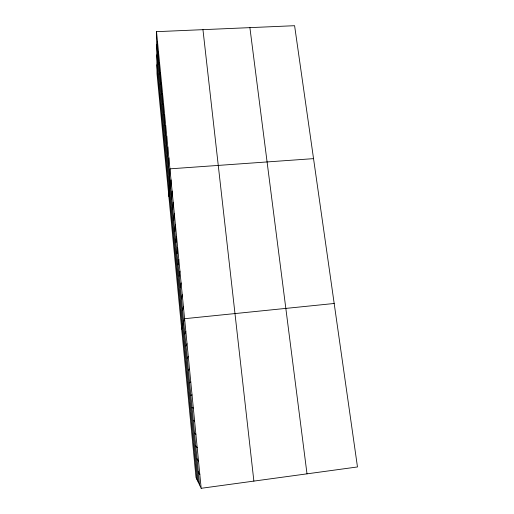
<?xml version="1.0" encoding="UTF-8"?>
<svg xmlns="http://www.w3.org/2000/svg" width="514" height="514" viewBox="0 0 514 514"><rect width="100%" height="100%" fill="white"/><g stroke="black" fill="none" stroke-linecap="round" stroke-linejoin="round"><path stroke-width="0.77" d="M161.518 94.505L161.544 83.037M162.508 104.638L162.572 93.516M163.503 114.84L163.6 104.059M164.499 125.114L164.641 114.68M165.508 135.445L165.688 125.371M166.523 145.847L166.735 136.126M167.538 156.32L167.795 146.965M168.566 166.857L168.862 157.869M168.855 196.489L169.935 168.849L313.54 158.64M170.642 188.143L171.021 179.906M171.689 198.886L172.106 191.035M172.743 209.706L173.205 202.246M173.803 220.596L174.304 213.528M174.869 231.557L175.415 224.894M175.949 242.595L176.533 236.331M177.028 253.704L177.664 247.857M178.12 264.883L178.795 259.454M179.213 276.147L179.939 271.141M180.318 287.48L181.089 282.906M181.429 298.891L182.252 294.753M182.547 310.379L183.414 306.685M181.673 329.089L184.59 318.699L334.184 303.485M184.847 333.952L185.811 331.17M186.023 346.038L187.038 343.737M187.212 358.213L188.278 356.388M188.407 370.472L189.525 369.142M189.608 382.821L190.778 381.986M190.816 395.26L192.043 394.925M201.173 488.3L357.474 466.95L294.599 25.7L156.526 31.669L157.008 73.836L196.007 477.435L201.173 488.3L156.526 31.669M192.037 407.782L193.322 407.968M193.27 420.401L194.607 421.101M194.504 433.109L195.898 434.336M195.757 445.914L197.203 447.675M197.01 458.809L198.513 461.116M198.275 471.801L199.843 474.653M249.894 27.634L307.006 473.844M202.953 29.664L253.877 481.104M156.674 44.769L199.548 484.888M156.789 54.908L198.301 482.267M156.905 64.777L197.1 479.735M157.515 41.807L157.631 54.587M158.511 52.017L158.595 64.475M159.52 62.29L159.565 74.421M160.529 72.628L160.535 84.431"/></g></svg>
